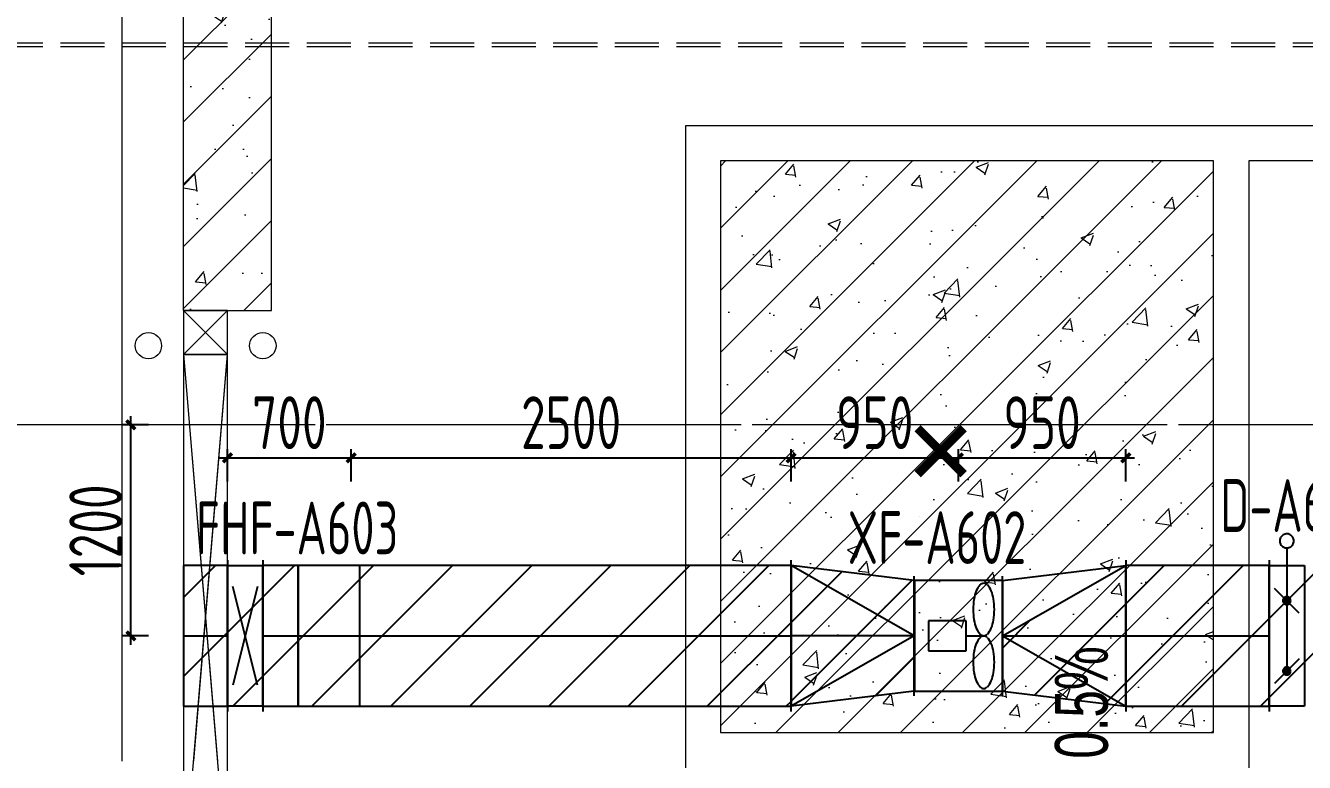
# Model space of a CAD drawing. Extents: x 13114849 to 13479250, y 160225 to 278773.
# Drawn here: x 13247850 to 13255114, y 202640 to 206830 of the extents above; entities that cross this region are included whole.
import ezdxf

# ---------------------------------------------------------------- set-up
doc = ezdxf.new("R2010")
doc.units = 0
doc.header["$LTSCALE"] = 1000
doc.header["$MEASUREMENT"] = 0
for name, pattern in [('CENTER2', [28.575, 19.05, -3.175, 3.175, -3.175]), ('DASH', [0.35, 0.25, -0.1]), ('DOTE', [2.42, 2, -0.2, 0.02, -0.2])]:
    doc.linetypes.add(name, pattern=pattern)
for name, color, linetype in [('DUCT-X-P标注', 7, 'Continuous'), ('DUCT-X-S中心线', 5, 'CENTER2'), ('DUCT-X-S标注', 7, 'Continuous'), ('DUCT-X-S法兰', 4, 'Continuous'), ('DUCT-X-S管', 3, 'Continuous'), ('DUCT-X-S管端线', 4, 'Continuous'), ('DUCT-X-S管设备', 7, 'Continuous'), ('DUCT-X-S阀门', 7, 'Continuous'), ('Hvac-Hide', 8, 'Continuous')]:
    doc.layers.add(name, color=color, linetype=linetype)
doc.layers.add('建筑底图', color=8, linetype='Continuous', lineweight=13)
doc.styles.add('67', font='gbenor.shx', dxfattribs={"width": 0.7, "bigfont": 'hztxt.shx'})
doc.styles.add('C', font='HZTXT_E', dxfattribs={"width": 0.7, "bigfont": 'HZTXT'})
doc.styles.add('du', font='gbenor.shx', dxfattribs={"width": 0.8, "bigfont": 'hztxt.shx'})
doc.dimstyles.new('67', dxfattribs={"dimscale": 100, "dimtxt": 3, "dimasz": 0.5, "dimexe": 0.5, "dimexo": 2, "dimgap": 0.5, "dimtad": 2, "dimdec": 0, "dimrnd": 5, "dimzin": 0, "dimdsep": 46, "dimtxsty": 'du', "dimblk": 'ARCHTICK', "dimcen": 0, "dimdle": 0.5, "dimclrd": 256, "dimclre": 256, "dimclrt": 256, "dimazin": 0, "dimtfac": 1, "dimtdec": 0, "dimtix": 1, "dimtmove": 2, "dimatfit": 3, "dimfxl": 1, "dimtolj": 1, "dimtzin": 0, "dimlwd": -1, "dimlwe": -1, "dimarcsym": 0})
pattern_1 = [(45, (0, 0), (-224.506403, 224.506403), [])]

# ---------------------------------------------------------------- blocks, each defined once
blk = doc.blocks.new('$轴流风机$00000011')
for p, q in [((-500, 500), (-500, -500)), ((500, 500), (-500, 500)), ((500, -500), (500, 500)), ((-339, 135), (-339, -135)), ((88, 135), (-339, 135)), ((88, -135), (88, 135)), ((88, 0), (288, 0)), ((-339, -135), (88, -135)), ((-500, -500), (500, -500))]:
    blk.add_line(p, q)
for centre, radius, start, end in [((288, 410), 64.8, 90, 129.1821), ((288, 410), 64.8, 50.8179, 90), ((462, 274), 291, 153.0603, 168.1126), ((355, 329), 170, 129.1821, 153.0603), ((222, 329), 170, 26.9397, 50.8179), ((115, 274), 291, 11.8874, 26.9397), ((633, 238), 465, 168.1126, 180), ((633, 238), 465, 180, 191.8874), ((-56, 238), 465, 0, 11.8874), ((-56, 238), 465, 348.1126, 0), ((462, 202), 291, 191.8874, 206.9397), ((115, 202), 291, 333.0603, 348.1126), ((355, 148), 170, 206.9397, 230.8179), ((288, 66), 64.8, 230.8179, 270), ((288, 66), 64.8, 270, 309.1821), ((222, 148), 170, 309.1821, 333.0603), ((462, -202), 291, 153.0603, 168.1126), ((355, -148), 170, 129.1821, 153.0603), ((288, -66), 64.8, 90, 129.1821), ((288, -66), 64.8, 50.8179, 90), ((222, -148), 170, 26.9397, 50.8179), ((115, -202), 291, 11.8874, 26.9397), ((633, -238), 465, 168.1126, 180), ((-56, -238), 465, 0, 11.8874), ((633, -238), 465, 180, 191.8874), ((462, -274), 291, 191.8874, 206.9397), ((115, -274), 291, 333.0603, 348.1126), ((-56, -238), 465, 348.1126, 0), ((355, -329), 170, 206.9397, 230.8179), ((288, -410), 64.8, 230.8179, 270), ((288, -410), 64.8, 270, 309.1821), ((222, -329), 170, 309.1821, 333.0603)]:
    blk.add_arc(centre, radius, start, end)
for p in [(-500, 0), (500, 0)]:
    blk.add_point(p)
blk = doc.blocks.new('_ArchTick')
at = {"color": 0, "linetype": 'ByBlock', "const_width": 0.4}
blk.add_lwpolyline([(-0.5, -0.5), (0.5, 0.5)], dxfattribs=at)
blk = doc.blocks.new('*D327')
at = {"layer": 'DUCT-X-P标注', "transparency": 16777216}
for p, q in [((13248547.4, 204559.5), (13248398.2, 204559.5)), ((13248448.2, 203309.5), (13248448.2, 204609.5)), ((13248547.4, 203359.5), (13248398.2, 203359.5))]:
    blk.add_line(p, q, dxfattribs=at)
at = {"layer": 'DUCT-X-P标注', "transparency": 16777216, "xscale": 50, "yscale": 50, "zscale": 50}
for p, rotation in [((13248448.2, 204559.5), 90), ((13248448.2, 203359.5), 270)]:
    blk.add_blockref('_ArchTick', p, dxfattribs=dict(at, rotation=rotation))
at = {"layer": 'DUCT-X-P标注', "transparency": 16777216, "insert": (13248248.2, 203959.5), "char_height": 300, "attachment_point": 5, "rotation": 90, "style": 'du'}
blk.add_mtext('\\A1;1200', dxfattribs=at)
blk = doc.blocks.new('*D326')
at = {"layer": 'DUCT-X-P标注', "transparency": 16777216}
for p, q in [((13253148, 204237.2), (13253148, 204421.7)), ((13254098.6, 204237.2), (13254098.6, 204421.7)), ((13253098, 204371.7), (13254148.6, 204371.7))]:
    blk.add_line(p, q, dxfattribs=at)
at = {"layer": 'DUCT-X-P标注', "transparency": 16777216, "xscale": 50, "yscale": 50, "zscale": 50, "rotation": 180}
blk.add_blockref('_ArchTick', (13253148, 204371.7), dxfattribs=at)
at = {"layer": 'DUCT-X-P标注', "transparency": 16777216, "xscale": 50, "yscale": 50, "zscale": 50}
blk.add_blockref('_ArchTick', (13254098.6, 204371.7), dxfattribs=at)
at = {"layer": 'DUCT-X-P标注', "transparency": 16777216, "insert": (13253623.3, 204571.7), "char_height": 300, "attachment_point": 5, "style": 'du'}
blk.add_mtext('\\A1;950', dxfattribs=at)
blk = doc.blocks.new('*D325')
at = {"layer": 'DUCT-X-P标注', "transparency": 16777216}
for p, q in [((13252197.4, 204237.2), (13252197.4, 204421.7)), ((13253148, 204237.2), (13253148, 204421.7)), ((13252147.4, 204371.7), (13253198, 204371.7))]:
    blk.add_line(p, q, dxfattribs=at)
at = {"layer": 'DUCT-X-P标注', "transparency": 16777216, "xscale": 50, "yscale": 50, "zscale": 50, "rotation": 180}
blk.add_blockref('_ArchTick', (13252197.4, 204371.7), dxfattribs=at)
at = {"layer": 'DUCT-X-P标注', "transparency": 16777216, "xscale": 50, "yscale": 50, "zscale": 50}
blk.add_blockref('_ArchTick', (13253148, 204371.7), dxfattribs=at)
at = {"layer": 'DUCT-X-P标注', "transparency": 16777216, "insert": (13252672.7, 204571.7), "char_height": 300, "attachment_point": 5, "style": 'du'}
blk.add_mtext('\\A1;950', dxfattribs=at)
blk = doc.blocks.new('*D324')
at = {"layer": 'DUCT-X-P标注', "transparency": 16777216}
for p, q in [((13249699.1, 204237.2), (13249699.1, 204421.7)), ((13252197.4, 204237.2), (13252197.4, 204421.7)), ((13249649.1, 204371.7), (13252247.4, 204371.7))]:
    blk.add_line(p, q, dxfattribs=at)
at = {"layer": 'DUCT-X-P标注', "transparency": 16777216, "xscale": 50, "yscale": 50, "zscale": 50, "rotation": 180}
blk.add_blockref('_ArchTick', (13249699.1, 204371.7), dxfattribs=at)
at = {"layer": 'DUCT-X-P标注', "transparency": 16777216, "xscale": 50, "yscale": 50, "zscale": 50}
blk.add_blockref('_ArchTick', (13252197.4, 204371.7), dxfattribs=at)
at = {"layer": 'DUCT-X-P标注', "transparency": 16777216, "insert": (13250948.3, 204571.7), "char_height": 300, "attachment_point": 5, "style": 'du'}
blk.add_mtext('\\A1;2500', dxfattribs=at)
blk = doc.blocks.new('*D323')
at = {"layer": 'DUCT-X-P标注', "transparency": 16777216}
for p, q in [((13248997.3, 204237.2), (13248997.3, 204421.7)), ((13249699.1, 204237.2), (13249699.1, 204421.7)), ((13248947.3, 204371.7), (13249749.1, 204371.7))]:
    blk.add_line(p, q, dxfattribs=at)
at = {"layer": 'DUCT-X-P标注', "transparency": 16777216, "xscale": 50, "yscale": 50, "zscale": 50, "rotation": 180}
blk.add_blockref('_ArchTick', (13248997.3, 204371.7), dxfattribs=at)
at = {"layer": 'DUCT-X-P标注', "transparency": 16777216, "xscale": 50, "yscale": 50, "zscale": 50}
blk.add_blockref('_ArchTick', (13249699.1, 204371.7), dxfattribs=at)
at = {"layer": 'DUCT-X-P标注', "transparency": 16777216, "insert": (13249348.2, 204571.7), "char_height": 300, "attachment_point": 5, "style": 'du'}
blk.add_mtext('\\A1;700', dxfattribs=at)
blk = doc.blocks.new('_FZH')
blk.add_lwpolyline([(-0.5, -0.5), (0.5, -0.5), (0.5, 0.5), (-0.5, 0.5)], close=True)

msp = doc.modelspace()

# ---------------------------------------------------------------- hatches: boundary and pattern name
at = {"layer": 'DUCT-X-S管'}
h = msp.add_hatch(dxfattribs=at)
h.set_pattern_fill('ANSI31', color=8, scale=200)
h.set_pattern_definition(pattern_1)
h.paths.add_polyline_path([(13249447.6, 209819.5), (13249247.6, 209819.5), (13249247.6, 209019.5), (13249447.6, 209019.5)])
h.paths.add_polyline_path([(13251249.3, 209419.5), (13249447.8, 209419.5), (13249447.8, 209019.5), (13251249.3, 209019.5)])
h.paths.add_polyline_path([(13251249.3, 209819.5), (13249447.8, 209819.5), (13249447.8, 209419.5), (13251249.3, 209419.5)])
h.paths.add_polyline_path([(13251249.5, 209819.5), (13251249.5, 209419.5), (13252049.5, 209419.5)], flags=17)
h.paths.add_polyline_path([(13252049.5, 209419.5), (13251249.5, 209419.5), (13251249.5, 209019.5)])
h.paths.add_polyline_path([(13252049.5, 209819.5), (13251249.5, 209819.5), (13252049.5, 209419.5)], flags=17)
h.paths.add_polyline_path([(13252049.5, 209419.5), (13251249.5, 209019.5), (13252049.5, 209019.5)])
h.paths.add_polyline_path([(13249247.4, 209819.5), (13248747.4, 209819.5), (13248747.4, 209419.5), (13249247.4, 209419.5)])
h.paths.add_polyline_path([(13249247.4, 209419.5), (13248747.4, 209419.5), (13248747.4, 209019.5), (13249247.4, 209019.5)])
h.paths.add_polyline_path([(13249247.4, 208619.5), (13248747.4, 208619.5), (13248747.4, 208219.5), (13249247.4, 208219.5)])
h.paths.add_polyline_path([(13249247.4, 208219.5), (13248747.4, 208219.5), (13248747.4, 207819.5), (13249247.4, 207819.5)])
h.paths.add_polyline_path([(13251198.6, 208619.5), (13249447.8, 208619.5), (13249447.8, 208219.5), (13251198.6, 208219.5)])
h.paths.add_polyline_path([(13249447.6, 208619.5), (13249247.6, 208619.5), (13249247.6, 207819.5), (13249447.6, 207819.5)])
h.paths.add_polyline_path([(13251198.6, 208219.5), (13249447.8, 208219.5), (13249447.8, 207819.5), (13251198.6, 207819.5)])
h.paths.add_polyline_path([(13251198.8, 208619.5), (13251198.8, 208219.5), (13251998.8, 208219.5)])
h.paths.add_polyline_path([(13251998.8, 208219.5), (13251198.8, 208219.5), (13251198.8, 207819.5)], flags=17)
h.paths.add_polyline_path([(13251998.8, 208219.5), (13251198.8, 207819.5), (13251998.8, 207819.5)], flags=17)
h.paths.add_polyline_path([(13251998.8, 208619.5), (13251198.8, 208619.5), (13251998.8, 208219.5)])
h.paths.add_polyline_path([(13252850.3, 209419.5), (13252850.3, 209019.5), (13253650.3, 209019.5)], flags=17)
h.paths.add_polyline_path([(13253650.3, 209819.5), (13252850.3, 209819.5), (13252850.3, 209419.5)])
h.paths.add_polyline_path([(13253650.3, 209819.5), (13252850.3, 209419.5), (13253650.3, 209419.5)])
h.paths.add_polyline_path([(13253650.3, 209419.5), (13252850.3, 209419.5), (13253650.3, 209019.5)], flags=17)
h.paths.add_polyline_path([(13256072.3, 209419.5), (13253650.5, 209419.5), (13253650.5, 209019.5), (13256072.3, 209019.5)])
h.paths.add_polyline_path([(13256072.3, 209819.5), (13253650.5, 209819.5), (13253650.5, 209419.5), (13256072.3, 209419.5)])
h.paths.add_polyline_path([(13256072.3, 208619.5), (13253599.8, 208619.5), (13253599.8, 208219.5), (13256072.3, 208219.5)])
h.paths.add_polyline_path([(13256072.3, 208219.5), (13253599.8, 208219.5), (13253599.8, 207819.5), (13256072.3, 207819.5)])
h.paths.add_polyline_path([(13253599.6, 208619.5), (13252799.6, 208219.5), (13253599.6, 208219.5)], flags=17)
h.paths.add_polyline_path([(13253599.6, 208219.5), (13252799.6, 208219.5), (13253599.6, 207819.5)])
h.paths.add_polyline_path([(13252799.6, 208219.5), (13252799.6, 207819.5), (13253599.6, 207819.5)])
h.paths.add_polyline_path([(13253599.6, 208619.5), (13252799.6, 208619.5), (13252799.6, 208219.5)], flags=17)
h.paths.add_polyline_path([(13256272.5, 208619.5), (13256072.5, 208619.5), (13256072.5, 207819.5), (13256272.5, 207819.5)])
h.paths.add_polyline_path([(13256772.8, 208619.5), (13256272.7, 208619.5), (13256272.7, 208219.5), (13256772.8, 208219.5)])
h.paths.add_polyline_path([(13256772.8, 208219.5), (13256272.7, 208219.5), (13256272.7, 207819.5), (13256772.8, 207819.5)])
h.paths.add_polyline_path([(13256773.7, 209419.5), (13256272.7, 209419.5), (13256272.7, 209019.5), (13256773.7, 209019.5)])
h.paths.add_polyline_path([(13256272.5, 209819.5), (13256072.5, 209819.5), (13256072.5, 209019.5), (13256272.5, 209019.5)])
h.paths.add_polyline_path([(13256773.7, 209819.5), (13256272.7, 209819.5), (13256272.7, 209419.5), (13256773.7, 209419.5)])
h.paths.add_polyline_path([(13259710, 209819.5), (13259397.2, 209819.5), (13259397.2, 209419.5), (13259710, 209419.5)])
h.paths.add_polyline_path([(13259810.2, 209642), (13259810.2, 209819.5), (13259710.2, 209819.5), (13259710.2, 209019.5), (13259910.2, 209019.5), (13259910.2, 209819.5), (13259810.2, 209819.5)])
h.paths.add_polyline_path([(13260223.1, 209819.5), (13259910.4, 209819.5), (13259910.4, 209419.5), (13260223.1, 209419.5)])
h.paths.add_polyline_path([(13259710, 209419.5), (13259397.2, 209419.5), (13259397.2, 209019.5), (13259710, 209019.5)])
h.paths.add_polyline_path([(13260223.1, 209419.5), (13259910.4, 209419.5), (13259910.4, 209019.5), (13260223.1, 209019.5)])
h.paths.add_polyline_path([(13260423.3, 209819.5), (13260223.3, 209819.5), (13260223.3, 209019.5), (13260423.3, 209019.5)])
h.paths.add_polyline_path([(13260702.2, 209819.5), (13260423.5, 209819.5), (13260423.5, 209419.5), (13260702.2, 209419.5)])
h.paths.add_polyline_path([(13260702.2, 209419.5), (13260423.5, 209419.5), (13260423.5, 209019.5), (13260702.2, 209019.5)])
h.paths.add_polyline_path([(13261272.4, 209939.5), (13261272.4, 209989.5), (13260872.4, 209989.5), (13260872.4, 209939.5, -0.414214), (13260752.4, 209819.5), (13260702.4, 209819.5), (13260702.4, 209419.5), (13260752.4, 209419.5, 0.414214)], flags=17)
h.paths.add_polyline_path([(13261672.4, 209989.5), (13261272.4, 209989.5), (13261272.4, 209939.5, -0.414214), (13260752.4, 209419.5), (13260702.4, 209419.5), (13260702.4, 209019.5), (13261672.4, 209019.5)])
h.paths.add_polyline_path([(13261272.4, 212034.1), (13260872.4, 212034.1), (13260872.4, 209989.7), (13261272.4, 209989.7)])
h.paths.add_polyline_path([(13261672.4, 212034.1), (13261272.4, 212034.1), (13261272.4, 209989.7), (13261672.4, 209989.7)])
h.paths.add_polyline_path([(13261272.4, 214612.7), (13260872.4, 214612.7), (13260872.4, 212234.5), (13261272.4, 212234.5)])
h.paths.add_polyline_path([(13261672.4, 214612.7), (13261272.4, 214612.7), (13261272.4, 212234.5), (13261672.4, 212234.5)])
h.paths.add_polyline_path([(13261672.4, 212234.3), (13260872.4, 212234.3), (13260872.4, 212034.3), (13261672.4, 212034.3)])
h.paths.add_polyline_path([(13261572.4, 215112.9), (13260772.4, 215112.9), (13260872.4, 214612.9), (13261272.4, 214612.9)])
h.paths.add_polyline_path([(13262372.4, 215112.9), (13261572.4, 215112.9), (13261272.4, 214612.9), (13261672.4, 214612.9)])
h.paths.add_polyline_path([(13262372.4, 215332.6), (13261572.4, 215332.6), (13261572.4, 215113.1), (13262372.4, 215113.1)])
h.paths.add_polyline_path([(13262372.4, 215532.8), (13260772.4, 215532.8), (13260772.4, 215332.8), (13262372.4, 215332.8)])
h.paths.add_polyline_path([(13261572.4, 215784.5), (13260772.4, 215784.5), (13260772.4, 215533), (13261572.4, 215533)])
h.paths.add_polyline_path([(13261572.4, 215332.6), (13260772.4, 215332.6), (13260772.4, 215113.1), (13261572.4, 215113.1)])
h.paths.add_polyline_path([(13262372.4, 215784.5), (13261572.4, 215784.5), (13261572.4, 215533), (13262372.4, 215533)])
h.paths.add_polyline_path([(13259910.2, 208619.5), (13259810.2, 208619.5), (13259810.2, 208442), (13259820.4, 208440), (13259829.7, 208431.6), (13259833.1, 208419.5), (13259830.8, 208411.5), (13259827.1, 208404.1), (13259820, 208399.7), (13259810.2, 208395.9), (13259810.2, 208397.1), (13259799.9, 208399), (13259790.7, 208407.4), (13259787.2, 208419.5), (13259790.7, 208431.6), (13259799.9, 208440), (13259810.2, 208442), (13259810.2, 208619.5), (13259710.2, 208619.5), (13259710.2, 207819.5), (13259910.2, 207819.5)])
h.paths.add_polyline_path([(13260222.2, 208219.5), (13259910.4, 208219.5), (13259910.4, 207819.5), (13260222.2, 207819.5)])
h.paths.add_polyline_path([(13259710, 208619.5), (13259396.3, 208619.5), (13259396.3, 208219.5), (13259710, 208219.5)])
h.paths.add_polyline_path([(13259710, 208219.5), (13259396.3, 208219.5), (13259396.3, 207819.5), (13259710, 207819.5)])
h.paths.add_polyline_path([(13260422.4, 208619.5), (13260222.4, 208619.5), (13260222.4, 207819.5), (13260422.4, 207819.5)])
h.paths.add_polyline_path([(13260222.2, 208619.5), (13259910.4, 208619.5), (13259910.4, 208219.5), (13260222.2, 208219.5)])
h.paths.add_polyline_path([(13260702.2, 208619.5), (13260422.6, 208619.5), (13260422.6, 208219.5), (13260702.2, 208219.5)])
h.paths.add_polyline_path([(13260702.2, 208219.5), (13260422.6, 208219.5), (13260422.6, 207819.5), (13260702.2, 207819.5)])
h.paths.add_polyline_path([(13261672.4, 208619.5), (13260702.4, 208619.5), (13260702.4, 208219.5), (13260752.4, 208219.5, -0.414214), (13261272.4, 207699.5), (13261272.4, 207649.5), (13261672.4, 207649.5)])
h.paths.add_polyline_path([(13260752.4, 208219.5), (13260702.4, 208219.5), (13260702.4, 207819.5), (13260752.4, 207819.5, -0.414214), (13260872.4, 207699.5), (13260872.4, 207649.5), (13261272.4, 207649.5), (13261272.4, 207699.5, 0.414214)], flags=17)
h.paths.add_polyline_path([(13261272.4, 207649.3), (13260872.4, 207649.3), (13260872.4, 206829.7), (13261272.4, 206829.7)])
h.paths.add_polyline_path([(13261672.4, 207649.3), (13261272.4, 207649.3), (13261272.4, 206829.7), (13261672.4, 206829.7)])
h.paths.add_polyline_path([(13261272.4, 206629.3), (13260872.4, 206629.3), (13260872.4, 199597.2), (13261272.4, 199597.2)])
h.paths.add_polyline_path([(13261672.4, 206629.3), (13261272.4, 206629.3), (13261272.4, 199597.2), (13261672.4, 199597.2)])
h.paths.add_polyline_path([(13261672.4, 206829.5), (13260872.4, 206829.5), (13260872.4, 206629.5), (13261672.4, 206629.5)])
h.paths.add_polyline_path([(13298012.2, 197010), (13296334.1, 197010), (13296334.1, 196610), (13298012.2, 196610)])
h.paths.add_polyline_path([(13298012.2, 196610), (13296334.1, 196610), (13296334.1, 196210), (13298012.2, 196210)])
h.paths.add_polyline_path([(13298062.4, 196610), (13298012.4, 196610), (13298012.4, 196210), (13298062.4, 196210, -0.414214), (13298222.4, 196050), (13298222.4, 196000), (13298622.4, 196000), (13298622.4, 196050, 0.414214)], flags=17)
h.paths.add_polyline_path([(13299022.4, 197010), (13298012.4, 197010), (13298012.4, 196610), (13298062.4, 196610, -0.414214), (13298622.4, 196050), (13298622.4, 196000), (13299022.4, 196000)])
h.paths.add_polyline_path([(13298622.4, 195999.8), (13298222.4, 195999.8), (13298222.4, 195899.5), (13298622.4, 195899.5)])
h.paths.add_polyline_path([(13299022.4, 195999.8), (13298622.4, 195999.8), (13298622.4, 195899.5), (13299022.4, 195899.5)])
h.paths.add_polyline_path([(13298622.4, 195899.3), (13298222.4, 195899.3), (13297822.4, 195399.3), (13298622.4, 195399.3)])
h.paths.add_polyline_path([(13299022.4, 195899.3), (13298622.4, 195899.3), (13298622.4, 195399.3), (13299422.4, 195399.3)])
h.paths.add_polyline_path([(13299422.4, 195309.7), (13297822.4, 195309.7), (13297822.4, 195109.7), (13299422.4, 195109.7)])
h.paths.add_polyline_path([(13299422.4, 195399.1), (13298622.4, 195399.1), (13298622.4, 195309.9), (13299422.4, 195309.9)])
h.paths.add_polyline_path([(13298622.4, 195399.1), (13297822.4, 195399.1), (13297822.4, 195309.9), (13298622.4, 195309.9)])
h.paths.add_polyline_path([(13298622.4, 195109.5), (13297822.4, 195109.5), (13297822.4, 194859.5), (13298622.4, 194859.5)])
h.paths.add_polyline_path([(13299422.4, 195109.5), (13298622.4, 195109.5), (13298622.4, 194859.5), (13299422.4, 194859.5)])
h = msp.add_hatch(dxfattribs=at)
h.set_pattern_fill('ANSI31', color=8, scale=200)
h.set_pattern_definition(pattern_1)
h.paths.add_polyline_path([(13248997.4, 203759.5), (13248747.4, 203759.5), (13248747.4, 203359.5), (13248997.4, 203359.5)])
h.paths.add_polyline_path([(13248997.4, 203359.5), (13248747.4, 203359.5), (13248747.4, 202959.5), (13248997.4, 202959.5)])
h.paths.add_polyline_path([(13249197.6, 203759.5), (13248997.6, 203759.5), (13248997.6, 202959.5), (13249197.6, 202959.5)])
h.paths.add_polyline_path([(13252197.4, 203759.5), (13249197.8, 203759.5), (13249197.8, 203359.5), (13252197.4, 203359.5)])
h.paths.add_polyline_path([(13252197.4, 203359.5), (13249197.8, 203359.5), (13249197.8, 202959.5), (13252197.4, 202959.5)])
h.paths.add_polyline_path([(13252897.6, 203359.5), (13252197.6, 203359.5), (13252197.6, 202959.5)], flags=17)
h.paths.add_polyline_path([(13252197.6, 203759.5), (13252197.6, 203359.5), (13252897.6, 203359.5)], flags=17)
h.paths.add_polyline_path([(13252897.6, 203674.5), (13252197.6, 203759.5), (13252897.6, 203359.5)], flags=17)
h.paths.add_polyline_path([(13252897.6, 203359.5), (13252197.6, 202959.5), (13252897.6, 203044.5)], flags=17)
h.paths.add_polyline_path([(13253398.4, 203359.5), (13253398.4, 203044.5), (13254098.4, 202959.5), (13254098.4, 203359.5)])
h.paths.add_polyline_path([(13254098.4, 203759.5), (13253398.4, 203674.5), (13253398.4, 203359.5)], flags=17)
h.paths.add_polyline_path([(13253398.4, 203359.5), (13254098.4, 203359.5), (13254098.4, 203759.5), (13253398.4, 203674.5)])
h.paths.add_polyline_path([(13254913.3, 203759.5), (13254098.4, 203759.5), (13254098.4, 203359.5), (13254913.3, 203359.5)])
h.paths.add_polyline_path([(13254913.3, 203359.5), (13254098.4, 203359.5), (13254098.4, 202959.5), (13254913.3, 202959.5)])
h.paths.add_polyline_path([(13257452.4, 203359.5), (13255113.7, 203359.5), (13255113.7, 202959.5), (13257452.4, 202959.5)])
h.paths.add_polyline_path([(13257452.4, 203759.5), (13255113.7, 203759.5), (13255113.7, 203359.5), (13257452.4, 203359.5)])
h.paths.add_polyline_path([(13255113.5, 203759.5), (13254913.5, 203759.5), (13254913.5, 202959.5), (13255113.5, 202959.5)])
h.paths.add_polyline_path([(13258252.4, 203759.5), (13257852.4, 203759.5), (13257852.4, 203359.5), (13258252.4, 203359.5)])
h.paths.add_polyline_path([(13258252.4, 203359.5), (13257852.4, 203359.5), (13257852.4, 202959.5), (13258252.4, 202959.5)])
h.paths.add_polyline_path([(13257852.4, 203759.5), (13257452.4, 203759.5), (13257452.4, 203359.5), (13257852.4, 203359.5)])
h.paths.add_polyline_path([(13257852.4, 203359.5), (13257452.4, 203359.5), (13257452.4, 202959.5), (13257852.4, 202959.5)])
h.paths.add_polyline_path([(13259072, 203759.5), (13258252.4, 203759.5), (13258252.4, 203359.5), (13259072, 203359.5)])
h.paths.add_polyline_path([(13259072, 203359.5), (13258252.4, 203359.5), (13258252.4, 202959.5), (13259072, 202959.5)])
h.paths.add_polyline_path([(13259372.2, 203759.5), (13259072.2, 203759.5), (13259072.2, 203359.5), (13259372.2, 203359.5)])
h.paths.add_polyline_path([(13259372.2, 203359.5), (13259072.2, 203359.5), (13259072.2, 202959.5), (13259372.2, 202959.5)])
h.paths.add_polyline_path([(13259972, 203759.5), (13259372.4, 203759.5), (13259372.4, 203359.5), (13259972, 203359.5)])
h.paths.add_polyline_path([(13259972, 203359.5), (13259372.4, 203359.5), (13259372.4, 202959.5), (13259972, 202959.5)])
h.paths.add_polyline_path([(13260422.4, 203359.5), (13260172.4, 203359.5), (13260172.4, 202959.5), (13260422.4, 202959.5)])
h.paths.add_polyline_path([(13260172.2, 203759.5), (13259972.2, 203759.5), (13259972.2, 202959.5), (13260172.2, 202959.5)])
h.paths.add_polyline_path([(13260422.4, 203759.5), (13260172.4, 203759.5), (13260172.4, 203359.5), (13260422.4, 203359.5)])
at = {"layer": '建筑底图'}
h = msp.add_hatch(dxfattribs=at)
h.set_pattern_fill('钢筋混凝土', color=8, scale=100, style=0)
h.set_pattern_definition([(45, (793255.26, 8e-09), (-176.7766953, 176.7766953), []), (50, (793255.26, 8e-09), (717.260183, -62.752135), [75, -825]), (355, (793255.26, 8e-09), (-138.751334, 752.192134), [60, -660]), (100.4514, (793315, -5.2), (578.50938, 689.439542), [63.74019, -701.14211]), (46.1842, (793255.26, 200), (1067.24105, -165.519014), [112.5, -1237.5]), (96.6356, (793344.2, 186.2), (934.662706, 974.11787), [95.61029, -1051.713]), (351.1842, (793255.3, 200), (934.66195, 974.1186), [90, -990]), (21, (793355.26, 150), (596.907052, -402.61889), [75, -825]), (326, (793355.26, 150), (243.31533, 725.150045), [60, -660]), (71.4514, (793405, 116.45), (840.22263, 322.530497), [63.74019, -701.14211]), (37.5, (793255.26, 8e-09), (12.1598553, 332.893854), [0, -652, 0, -670, 0, -662.5]), (7.5, (793255.26, 8e-09), (263.069537, 394.411712), [0, -382, 0, -637, 0, -252.5]), (327.5, (793032.26, 8e-09), (533.822436, -22.554872), [0, -250, 0, -780, 0, -1035]), (317.5, (792932.26, 8e-09), (583.18617, 100.104982), [0, -325, 0, -518, 0, -735])])
h.paths.add_polyline_path([(13249247.4, 207854.5), (13248747.4, 207854.5), (13248747.4, 205209.5), (13249247.4, 205209.5)])
h = msp.add_hatch(dxfattribs=at)
h.set_pattern_fill('钢筋混凝土', color=8, scale=100, style=0)
h.set_pattern_definition([(45, (0, 0), (-176.7766953, 176.7766953), []), (50, (0, 0), (717.260183, -62.752135), [75, -825]), (355, (0, 0), (-138.751334, 752.192134), [60, -660]), (100.4514, (59.8, -5.2), (578.50938, 689.439542), [63.74019, -701.14211]), (46.1842, (0, 200), (1067.24105, -165.519014), [112.5, -1237.5]), (96.6356, (88.9, 186.2), (934.662706, 974.11787), [95.61029, -1051.713]), (351.1842, (0, 200), (934.661945, 974.1186), [90, -990]), (21, (100, 150), (596.907052, -402.61889), [75, -825]), (326, (100, 150), (243.31533, 725.150045), [60, -660]), (71.4514, (149.74, 116.45), (840.22263, 322.530497), [63.74019, -701.14211]), (37.5, (0, 0), (12.1598553, 332.893854), [0, -652, 0, -670, 0, -662.5]), (7.5, (0, 0), (263.069537, 394.411712), [0, -382, 0, -637, 0, -252.5]), (327.5, (-223, 0), (533.822436, -22.554872), [0, -250, 0, -780, 0, -1035]), (317.5, (-323, 0), (583.18617, 100.104982), [0, -325, 0, -518, 0, -735])])
h.paths.add_polyline_path([(13251797.3, 202809.5), (13254597.3, 202809.5), (13254597.3, 206059.5), (13251797.3, 206059.5)])

# ---------------------------------------------------------------- linework, layer by layer
at = {"layer": 'DUCT-X-S中心线'}
for p, q in [((13248747.4, 203359.5), (13248997.4, 203359.5)), ((13249197.8, 203359.5), (13252197.4, 203359.5)), ((13252897.6, 203359.5), (13252197.6, 203359.5)), ((13253398.4, 203359.5), (13254098.4, 203359.5)), ((13254098.4, 203359.5), (13254913.3, 203359.5))]:
    msp.add_line(p, q, dxfattribs=at)
at = {"layer": 'DUCT-X-S法兰'}
for p, q in [((13248997.5, 203789.5), (13248997.5, 202929.5)), ((13249197.7, 203789.5), (13249197.7, 202929.5)), ((13252197.5, 202929.5), (13252197.5, 203789.5)), ((13254098.5, 203789.5), (13254098.5, 202929.5)), ((13254913.4, 203789.5), (13254913.4, 202929.5)), ((13252897.7, 203019.5), (13252897.7, 203699.5)), ((13253398.3, 203019.5), (13253398.3, 203699.5))]:
    msp.add_line(p, q, dxfattribs=at)
at = {"layer": 'DUCT-X-S管'}
for p, q in [((13248747.4, 203759.5), (13248747.4, 202959.5)), ((13248997.4, 203759.5), (13248747.4, 203759.5)), ((13248997.4, 202959.5), (13248997.4, 203759.5)), ((13248997.6, 203759.5), (13249197.6, 203759.5)), ((13249197.8, 203759.5), (13249197.8, 202959.5)), ((13252197.4, 203759.5), (13249197.8, 203759.5)), ((13252197.4, 202959.5), (13252197.4, 203759.5)), ((13252897.6, 203359.5), (13252197.6, 203759.5)), ((13252897.6, 203674.5), (13252197.6, 203759.5)), ((13253398.4, 203359.5), (13254098.4, 203759.5)), ((13253398.4, 203674.5), (13254098.4, 203759.5)), ((13254098.4, 203759.5), (13254098.4, 202959.5)), ((13254913.3, 203759.5), (13254098.4, 203759.5)), ((13254913.3, 202959.5), (13254913.3, 203759.5)), ((13254913.5, 203759.5), (13255113.5, 203759.5)), ((13252897.6, 203359.5), (13252197.6, 202959.5)), ((13253398.4, 203359.5), (13254098.4, 202959.5)), ((13252897.6, 203044.5), (13252197.6, 202959.5)), ((13253398.4, 203044.5), (13254098.4, 202959.5)), ((13248747.4, 202959.5), (13248997.4, 202959.5)), ((13249197.6, 202959.5), (13248997.6, 202959.5)), ((13249197.8, 202959.5), (13252197.4, 202959.5)), ((13254098.4, 202959.5), (13254913.3, 202959.5)), ((13255113.5, 202959.5), (13254913.5, 202959.5))]:
    msp.add_line(p, q, dxfattribs=at)
at = {"layer": 'DUCT-X-S管端线'}
for p, q in [((13248997.6, 203759.5), (13248997.6, 202959.5)), ((13249197.6, 203759.5), (13249197.6, 202959.5)), ((13252197.6, 203759.5), (13252197.6, 202959.5)), ((13254098.4, 202959.5), (13254098.4, 203759.5)), ((13254913.5, 203759.5), (13254913.5, 202959.5)), ((13255113.5, 203759.5), (13255113.5, 202959.5)), ((13252897.6, 203044.5), (13252897.6, 203674.5)), ((13252897.9, 203674.5), (13252897.9, 203044.5)), ((13252897.9, 203674.5), (13252897.9, 203044.5)), ((13253398.1, 203674.5), (13253398.1, 203044.5)), ((13253398.1, 203674.5), (13253398.1, 203044.5)), ((13253398.4, 203674.5), (13253398.4, 203044.5))]:
    msp.add_line(p, q, dxfattribs=at)
at = {"layer": 'DUCT-X-S阀门'}
for p, q in [((13254974.4, 203907.8), (13254973.6, 203902.3)), ((13254973.6, 203902.3), (13254973.6, 203896.7)), ((13254973.6, 203896.7), (13254974.4, 203891.2)), ((13254975.9, 203913.2), (13254974.4, 203907.8)), ((13254974.4, 203891.2), (13254975.9, 203885.8)), ((13254978.2, 203918.3), (13254975.9, 203913.2)), ((13254981.1, 203923), (13254978.2, 203918.3)), ((13254984.7, 203927.3), (13254981.1, 203923)), ((13254988.9, 203931), (13254984.7, 203927.3)), ((13254993.5, 203934.2), (13254988.9, 203931)), ((13254998.5, 203936.6), (13254993.5, 203934.2)), ((13255003.8, 203938.3), (13254998.5, 203936.6)), ((13255009.3, 203939.3), (13255003.8, 203938.3)), ((13255014.9, 203939.5), (13255009.3, 203939.3)), ((13255020.4, 203938.9), (13255014.9, 203939.5)), ((13255025.8, 203937.6), (13255020.4, 203938.9)), ((13255031, 203935.5), (13255025.8, 203937.6)), ((13255035.9, 203932.7), (13255031, 203935.5)), ((13255040.2, 203929.2), (13255035.9, 203932.7)), ((13255044.1, 203925.2), (13255040.2, 203929.2)), ((13255047.4, 203920.7), (13255044.1, 203925.2)), ((13255050, 203915.8), (13255047.4, 203920.7)), ((13255051.9, 203910.5), (13255050, 203915.8)), ((13255053.1, 203905.1), (13255051.9, 203910.5)), ((13255051.9, 203888.5), (13255053.1, 203893.9)), ((13255053.5, 203899.5), (13255053.1, 203905.1)), ((13255053.1, 203893.9), (13255053.5, 203899.5)), ((13254975.9, 203885.8), (13254978.2, 203880.7)), ((13254978.2, 203880.7), (13254981.1, 203876)), ((13254981.1, 203876), (13254984.7, 203871.7)), ((13254984.7, 203871.7), (13254988.9, 203868)), ((13254988.9, 203868), (13254993.5, 203864.9)), ((13254993.5, 203864.9), (13254998.5, 203862.4)), ((13254998.5, 203862.4), (13255003.8, 203860.7)), ((13255003.8, 203860.7), (13255009.3, 203859.7)), ((13255009.3, 203859.7), (13255014.9, 203859.5)), ((13255013.5, 203859.5), (13255013.5, 203759.5)), ((13255014.9, 203859.5), (13255020.4, 203860.1)), ((13255020.4, 203860.1), (13255025.8, 203861.5)), ((13255025.8, 203861.5), (13255031, 203863.6)), ((13255031, 203863.6), (13255035.9, 203866.4)), ((13255035.9, 203866.4), (13255040.2, 203869.8)), ((13255040.2, 203869.8), (13255044.1, 203873.8)), ((13255044.1, 203873.8), (13255047.4, 203878.3)), ((13255047.4, 203878.3), (13255050, 203883.2)), ((13255050, 203883.2), (13255051.9, 203888.5)), ((13255013.5, 203759.5), (13255013.5, 203359.5)), ((13252897.9, 203674.5), (13252897.8, 203674.5)), ((13253398.1, 203674.5), (13253398, 203674.5)), ((13249167.6, 203079.6), (13249027.5, 203639.4)), ((13249167.6, 203639.5), (13249027.6, 203079.5)), ((13255083.5, 203489.5), (13254943.5, 203629.5)), ((13254991.7, 203563.6), (13254991.3, 203559.5)), ((13254991.3, 203559.5), (13254991.7, 203555.4)), ((13254992.8, 203567.5), (13254991.7, 203563.6)), ((13254991.7, 203555.4), (13254992.8, 203551.5)), ((13254994.6, 203571.2), (13254992.8, 203567.5)), ((13254992.8, 203551.5), (13254994.6, 203547.8)), ((13254997.1, 203574.4), (13254994.6, 203571.2)), ((13254994.6, 203547.8), (13254997.1, 203544.6)), ((13255000.1, 203577.2), (13254997.1, 203574.4)), ((13254997.1, 203544.6), (13255000.1, 203541.8)), ((13254998.9, 203562.9), (13254998.5, 203559.5)), ((13254998.5, 203559.5), (13254998.9, 203556.2)), ((13255000, 203566), (13254998.9, 203562.9)), ((13254998.9, 203556.2), (13255000, 203553)), ((13255001.8, 203568.9), (13255000, 203566)), ((13255000, 203553), (13255001.8, 203550.2)), ((13255003.6, 203579.3), (13255000.1, 203577.2)), ((13255000.1, 203541.8), (13255003.6, 203539.7)), ((13255004.1, 203571.2), (13255001.8, 203568.9)), ((13255001.8, 203550.2), (13255004.1, 203547.8)), ((13255003.6, 203563.8), (13255002.9, 203561)), ((13255002.9, 203561), (13255002.9, 203558.1)), ((13255002.9, 203558.1), (13255003.6, 203555.2)), ((13255007.4, 203580.8), (13255003.6, 203579.3)), ((13255005.2, 203566.3), (13255003.6, 203563.8)), ((13255003.6, 203555.2), (13255005.2, 203552.7)), ((13255003.6, 203539.7), (13255007.4, 203538.2)), ((13255007, 203573), (13255004.1, 203571.2)), ((13255004.1, 203547.8), (13255007, 203546)), ((13255007.3, 203568.3), (13255005.2, 203566.3)), ((13255005.2, 203552.7), (13255007.3, 203550.7)), ((13255010.1, 203574.1), (13255007, 203573)), ((13255007, 203546), (13255010.1, 203544.9)), ((13255009.9, 203569.6), (13255007.3, 203568.3)), ((13255007.3, 203550.7), (13255009.9, 203549.4)), ((13255011.4, 203581.6), (13255007.4, 203580.8)), ((13255007.4, 203538.2), (13255011.4, 203537.5)), ((13255012.8, 203570.2), (13255009.9, 203569.6)), ((13255009.9, 203549.4), (13255012.8, 203548.8)), ((13255013.5, 203574.5), (13255010.1, 203574.1)), ((13255010.1, 203544.9), (13255013.5, 203544.5)), ((13255015.5, 203581.6), (13255011.4, 203581.6)), ((13255011.4, 203537.5), (13255015.5, 203537.5)), ((13255015.7, 203570), (13255012.8, 203570.2)), ((13255012.8, 203548.8), (13255015.7, 203549)), ((13255016.8, 203574.1), (13255013.5, 203574.5)), ((13255013.5, 203559.5), (13255013.5, 203159.5)), ((13255013.5, 203544.5), (13255016.8, 203544.9)), ((13255019.5, 203580.8), (13255015.5, 203581.6)), ((13255015.5, 203537.5), (13255019.5, 203538.2)), ((13255018.4, 203569), (13255015.7, 203570)), ((13255015.7, 203549), (13255018.4, 203550)), ((13255020, 203573), (13255016.8, 203574.1)), ((13255016.8, 203544.9), (13255020, 203546)), ((13255020.8, 203567.4), (13255018.4, 203569)), ((13255018.4, 203550), (13255020.8, 203551.7)), ((13255023.4, 203579.3), (13255019.5, 203580.8)), ((13255019.5, 203538.2), (13255023.4, 203539.7)), ((13255022.8, 203571.2), (13255020, 203573)), ((13255020, 203546), (13255022.8, 203547.8)), ((13255022.7, 203565.1), (13255020.8, 203567.4)), ((13255020.8, 203551.7), (13255022.7, 203553.9)), ((13255023.8, 203562.4), (13255022.7, 203565.1)), ((13255022.7, 203553.9), (13255023.8, 203556.6)), ((13255025.2, 203568.9), (13255022.8, 203571.2)), ((13255022.8, 203547.8), (13255025.2, 203550.2)), ((13255026.8, 203577.2), (13255023.4, 203579.3)), ((13255023.4, 203539.7), (13255026.8, 203541.8)), ((13255024.2, 203559.5), (13255023.8, 203562.4)), ((13255023.8, 203556.6), (13255024.2, 203559.5)), ((13255027, 203566), (13255025.2, 203568.9)), ((13255025.2, 203550.2), (13255027, 203553)), ((13255029.9, 203574.4), (13255026.8, 203577.2)), ((13255026.8, 203541.8), (13255029.9, 203544.6)), ((13255028.1, 203562.9), (13255027, 203566)), ((13255027, 203553), (13255028.1, 203556.2)), ((13255028.5, 203559.5), (13255028.1, 203562.9)), ((13255028.1, 203556.2), (13255028.5, 203559.5)), ((13255032.3, 203571.2), (13255029.9, 203574.4)), ((13255029.9, 203544.6), (13255032.3, 203547.8)), ((13255034.1, 203567.5), (13255032.3, 203571.2)), ((13255032.3, 203547.8), (13255034.1, 203551.5)), ((13255035.3, 203563.6), (13255034.1, 203567.5)), ((13255034.1, 203551.5), (13255035.3, 203555.4)), ((13255035.6, 203559.5), (13255035.3, 203563.6)), ((13255035.3, 203555.4), (13255035.6, 203559.5)), ((13252897.9, 203375.9), (13252897.9, 203517)), ((13252897.9, 203249.9), (13252897.9, 203517)), ((13252897.9, 203403), (13252897.9, 203493.9)), ((13253398.1, 203375.9), (13253398.1, 203517)), ((13253398.1, 203249.9), (13253398.1, 203517)), ((13253398.1, 203403), (13253398.1, 203493.9)), ((13252897.9, 203202), (13252897.9, 203396.7)), ((13252897.9, 203301), (13252897.9, 203391.9)), ((13253398.1, 203202), (13253398.1, 203396.7)), ((13253398.1, 203301), (13253398.1, 203391.9)), ((13252897.9, 203204.5), (13252897.9, 203295.4)), ((13252897.9, 203202), (13252897.9, 203270.7)), ((13253398.1, 203204.5), (13253398.1, 203295.4)), ((13253398.1, 203202), (13253398.1, 203270.7)), ((13255083.5, 203229.5), (13254943.5, 203089.5)), ((13254992.8, 203167.5), (13254991.7, 203163.6)), ((13254994.6, 203171.2), (13254992.8, 203167.5)), ((13254997.1, 203174.4), (13254994.6, 203171.2)), ((13255000.1, 203177.2), (13254997.1, 203174.4)), ((13255000, 203166), (13254998.9, 203162.9)), ((13255001.8, 203168.9), (13255000, 203166)), ((13255003.6, 203179.3), (13255000.1, 203177.2)), ((13255004.1, 203171.2), (13255001.8, 203168.9)), ((13255007.4, 203180.8), (13255003.6, 203179.3)), ((13255005.2, 203166.3), (13255003.6, 203163.8)), ((13255007, 203173), (13255004.1, 203171.2)), ((13255007.3, 203168.3), (13255005.2, 203166.3)), ((13255010.1, 203174.1), (13255007, 203173)), ((13255009.9, 203169.6), (13255007.3, 203168.3)), ((13255011.4, 203181.6), (13255007.4, 203180.8)), ((13255012.8, 203170.2), (13255009.9, 203169.6)), ((13255013.5, 203174.5), (13255010.1, 203174.1)), ((13255015.5, 203181.6), (13255011.4, 203181.6)), ((13255015.7, 203170), (13255012.8, 203170.2)), ((13255016.8, 203174.1), (13255013.5, 203174.5)), ((13255019.5, 203180.8), (13255015.5, 203181.6)), ((13255018.4, 203169), (13255015.7, 203170)), ((13255020, 203173), (13255016.8, 203174.1)), ((13255020.8, 203167.4), (13255018.4, 203169)), ((13255023.4, 203179.3), (13255019.5, 203180.8)), ((13255022.8, 203171.2), (13255020, 203173)), ((13255022.7, 203165.1), (13255020.8, 203167.4)), ((13255023.8, 203162.4), (13255022.7, 203165.1)), ((13255025.2, 203168.9), (13255022.8, 203171.2)), ((13255026.8, 203177.2), (13255023.4, 203179.3)), ((13255027, 203166), (13255025.2, 203168.9)), ((13255029.9, 203174.4), (13255026.8, 203177.2)), ((13255028.1, 203162.9), (13255027, 203166)), ((13255032.3, 203171.2), (13255029.9, 203174.4)), ((13255034.1, 203167.5), (13255032.3, 203171.2)), ((13255035.3, 203163.6), (13255034.1, 203167.5)), ((13254991.7, 203163.6), (13254991.3, 203159.5)), ((13254991.3, 203159.5), (13254991.7, 203155.4)), ((13254991.7, 203155.4), (13254992.8, 203151.5)), ((13254992.8, 203151.5), (13254994.6, 203147.8)), ((13254994.6, 203147.8), (13254997.1, 203144.6)), ((13254997.1, 203144.6), (13255000.1, 203141.8)), ((13254998.9, 203162.9), (13254998.5, 203159.5)), ((13254998.5, 203159.5), (13254998.9, 203156.2)), ((13254998.9, 203156.2), (13255000, 203153)), ((13255000, 203153), (13255001.8, 203150.2)), ((13255000.1, 203141.8), (13255003.6, 203139.7)), ((13255001.8, 203150.2), (13255004.1, 203147.8)), ((13255003.6, 203163.8), (13255002.9, 203161)), ((13255002.9, 203161), (13255002.9, 203158.1)), ((13255002.9, 203158.1), (13255003.6, 203155.2)), ((13255003.6, 203155.2), (13255005.2, 203152.7)), ((13255003.6, 203139.7), (13255007.4, 203138.2)), ((13255004.1, 203147.8), (13255007, 203146)), ((13255005.2, 203152.7), (13255007.3, 203150.7)), ((13255007, 203146), (13255010.1, 203144.9)), ((13255007.3, 203150.7), (13255009.9, 203149.4)), ((13255007.4, 203138.2), (13255011.4, 203137.5)), ((13255009.9, 203149.4), (13255012.8, 203148.8)), ((13255010.1, 203144.9), (13255013.5, 203144.5)), ((13255011.4, 203137.5), (13255015.5, 203137.5)), ((13255012.8, 203148.8), (13255015.7, 203149)), ((13255013.5, 203144.5), (13255016.8, 203144.9)), ((13255015.5, 203137.5), (13255019.5, 203138.2)), ((13255015.7, 203149), (13255018.4, 203150)), ((13255016.8, 203144.9), (13255020, 203146)), ((13255018.4, 203150), (13255020.8, 203151.7)), ((13255019.5, 203138.2), (13255023.4, 203139.7)), ((13255020, 203146), (13255022.8, 203147.8)), ((13255020.8, 203151.7), (13255022.7, 203153.9)), ((13255022.7, 203153.9), (13255023.8, 203156.6)), ((13255022.8, 203147.8), (13255025.2, 203150.2)), ((13255023.4, 203139.7), (13255026.8, 203141.8)), ((13255024.2, 203159.5), (13255023.8, 203162.4)), ((13255023.8, 203156.6), (13255024.2, 203159.5)), ((13255025.2, 203150.2), (13255027, 203153)), ((13255026.8, 203141.8), (13255029.9, 203144.6)), ((13255027, 203153), (13255028.1, 203156.2)), ((13255028.5, 203159.5), (13255028.1, 203162.9)), ((13255028.1, 203156.2), (13255028.5, 203159.5)), ((13255029.9, 203144.6), (13255032.3, 203147.8)), ((13255032.3, 203147.8), (13255034.1, 203151.5)), ((13255034.1, 203151.5), (13255035.3, 203155.4)), ((13255035.6, 203159.5), (13255035.3, 203163.6)), ((13255035.3, 203155.4), (13255035.6, 203159.5)), ((13252897.8, 203044.5), (13252897.9, 203044.5)), ((13253398, 203044.5), (13253398.1, 203044.5))]:
    msp.add_line(p, q, dxfattribs=at)
at = {"layer": 'Hvac-Hide'}
for p, q in [((13248997.1, 203759.5), (13248747.4, 203759.5)), ((13248747.4, 203759.5), (13248747.4, 202959.5)), ((13248997.1, 202959.5), (13248997.1, 203759.5)), ((13248997.3, 203759.5), (13248997.3, 202959.5)), ((13248997.3, 202959.5), (13248997.3, 203759.5)), ((13249197.5, 202959.5), (13249197.5, 203759.5)), ((13249197.5, 203759.5), (13249197.5, 202959.5)), ((13249397.7, 203759.5), (13249397.7, 202959.5)), ((13249397.7, 202959.5), (13249397.7, 203759.5)), ((13249748.1, 203759.5), (13249397.9, 203759.5)), ((13249397.9, 203759.5), (13249397.9, 202959.5)), ((13249748.1, 202959.5), (13249748.1, 203759.5)), ((13248747.4, 202959.5), (13248997.1, 202959.5)), ((13249397.9, 202959.5), (13249748.1, 202959.5))]:
    msp.add_line(p, q, dxfattribs=at)
at = {"layer": '建筑底图', "color": 8, "linetype": 'DOTE'}
for p, q in [((13248397.4, 226059.5), (13248397.4, 202646.5)), ((13248397.4, 209559.5), (13248397.4, 180083)), ((13474197.4, 204559.5), (13119297.4, 204559.5)), ((13273694.5, 204559.5), (13235028, 204559.5))]:
    msp.add_line(p, q, dxfattribs=at)
at = {"layer": '建筑底图', "color": 8}
for p, q in [((13248747.4, 205209.5), (13248747.4, 209609.5)), ((13249247.4, 205209.5), (13249247.4, 209609.5)), ((13248747.4, 205209.5), (13248747.4, 207619.5)), ((13249247.4, 205209.5), (13249247.4, 207619.5)), ((13251597.3, 206259.5), (13251597.3, 202609.5)), ((13258297.4, 206259.5), (13251597.3, 206259.5)), ((13248747.4, 205209.5), (13248997.4, 204959.5)), ((13248747.4, 204959.5), (13248997.4, 205209.5)), ((13248747.4, 205209.5), (13249247.4, 205209.5)), ((13248747.4, 205209.5), (13249247.4, 205209.5))]:
    msp.add_line(p, q, dxfattribs=at)
at = {"layer": '建筑底图', "color": 8, "linetype": 'DASH'}
for p, q in [((13271047.4, 206729.5), (13237197.4, 206729.5)), ((13271047.4, 206729.5), (13237197.4, 206729.5)), ((13271047.4, 206709.5), (13237197.4, 206709.5)), ((13271047.4, 206709.5), (13237197.4, 206709.5))]:
    msp.add_line(p, q, dxfattribs=at)
at = {"layer": '建筑底图', "color": 8}
for points in [[(13251797.3, 202809.5), (13254597.3, 202809.5), (13254597.3, 206059.5), (13251797.3, 206059.5)], [(13248747.4, 204959.5), (13248997.4, 204959.5), (13248997.4, 205209.5), (13248747.4, 205209.5)], [(13248747.4, 204959.5), (13248747.4, 201959.5), (13248997.4, 201959.5), (13248997.4, 204959.5)]]:
    msp.add_lwpolyline(points, close=True, dxfattribs=at)
for points in [[(13256997.4, 206059.5), (13254797.3, 206059.5), (13254797.3, 202609.5)], [(13248747.4, 204959.5), (13248940.1, 202646.5)], [(13248997.4, 202646.5), (13248997.4, 204959.5), (13248747.4, 204959.5), (13248747.4, 202646.5)], [(13248747.4, 201959.5), (13248997.4, 204959.5)], [(13248747.4, 204959.5), (13248997.4, 201959.5)], [(13248804.6, 202646.5), (13248997.4, 204959.5)]]:
    msp.add_lwpolyline(points, dxfattribs=at)
at = {"layer": '建筑底图', "color": 8, "linetype": 'ByBlock', "const_width": 50}
for points in [[(13252916.6, 204540.1), (13253177.9, 204278.9)], [(13253177.9, 204540.1), (13252916.6, 204278.9)], [(13252916.6, 204540.1), (13253177.9, 204278.9)], [(13253177.9, 204540.1), (13252916.6, 204278.9)], [(13252916.6, 204540.1), (13253177.9, 204278.9)], [(13253177.9, 204540.1), (13252916.6, 204278.9)], [(13252916.6, 204540.1), (13253177.9, 204278.9)], [(13253177.9, 204540.1), (13252916.6, 204278.9)]]:
    msp.add_lwpolyline(points, dxfattribs=at)
at = {"layer": '建筑底图', "color": 8}
for centre in [(13248547.4, 205009.5), (13248547.4, 205009.5), (13248547.4, 205009.5), (13249197.4, 205009.5), (13249197.4, 205009.5), (13249197.4, 205009.5)]:
    msp.add_circle(centre, 75, dxfattribs=at)

# ---------------------------------------------------------------- block references
at = {"layer": 'DUCT-X-S管设备', "xscale": 0.5, "yscale": 0.63, "zscale": 630}
msp.add_blockref('$轴流风机$00000011', (13253148, 203359.5, 2500), dxfattribs=at)
at = {"layer": '建筑底图', "color": 8, "xscale": 250}
for yscale, zscale in [(249.9976898891618, 249.9976898891618), (249.9976898892201, 249.9976898892201)]:
    msp.add_blockref('_FZH', (13248872.4, 205084.5), dxfattribs=dict(at, yscale=yscale, zscale=zscale))

# ---------------------------------------------------------------- texts
at = {"layer": 'DUCT-X-P标注', "style": '67', "width": 0.75}
for s, p in [('D-A602', (13254635.6, 203950.9, 4700)), ('XF-A602', (13252519.2, 203768.6, 4700))]:
    msp.add_text(s, height=300, dxfattribs=at).set_placement(p)
at = {"layer": 'DUCT-X-S标注', "style": '67', "width": 0.75}
msp.add_text('FHF-A603', height=300, dxfattribs=at).set_placement((13248817.7, 203822.9, 4900))
at = {"layer": '建筑底图', "style": 'C', "width": 0.7}
msp.add_text('0.5%%%', height=300, rotation=90, dxfattribs=at).set_placement((13253996.8, 202660.9))

# ---------------------------------------------------------------- dimensions: what is measured, and where the dimension line sits
at = {"layer": 'DUCT-X-P标注'}
for base, p1, p2, picture, middle in [((13249699.1, 204371.7, 3250), (13248997.3, 204037.2, 6500), (13249699.1, 204037.2, 6500), '*D323', (13249348.2, 204571.7, 3250)), ((13252197.4, 204371.7, 3250), (13249699.1, 204037.2, 6500), (13252197.4, 204037.2, 6500), '*D324', (13250948.3, 204571.7, 3250)), ((13253148, 204371.7, 3250), (13252197.4, 204037.2, 6500), (13253148, 204037.2, 6500), '*D325', (13252672.7, 204571.7, 3250)), ((13254098.6, 204371.7, 3250), (13253148, 204037.2, 6500), (13254098.6, 204037.2, 6500), '*D326', (13253623.3, 204571.7, 3250))]:
    dim = msp.add_linear_dim(base=base, p1=p1, p2=p2, dimstyle='67', dxfattribs=at)
    dim.commit()
    dim.dimension.update_dxf_attribs({"geometry": picture, "text_midpoint": middle})
dim = msp.add_linear_dim(base=(13248448.2, 204559.5), p1=(13248747.4, 203359.5, 3250), p2=(13248747.4, 204559.5), angle=90, dimstyle='67', dxfattribs=at)
dim.commit()
dim.dimension.update_dxf_attribs({"geometry": '*D327', "text_midpoint": (13248248.2, 203959.5)})

doc.saveas('drawing.dxf')
